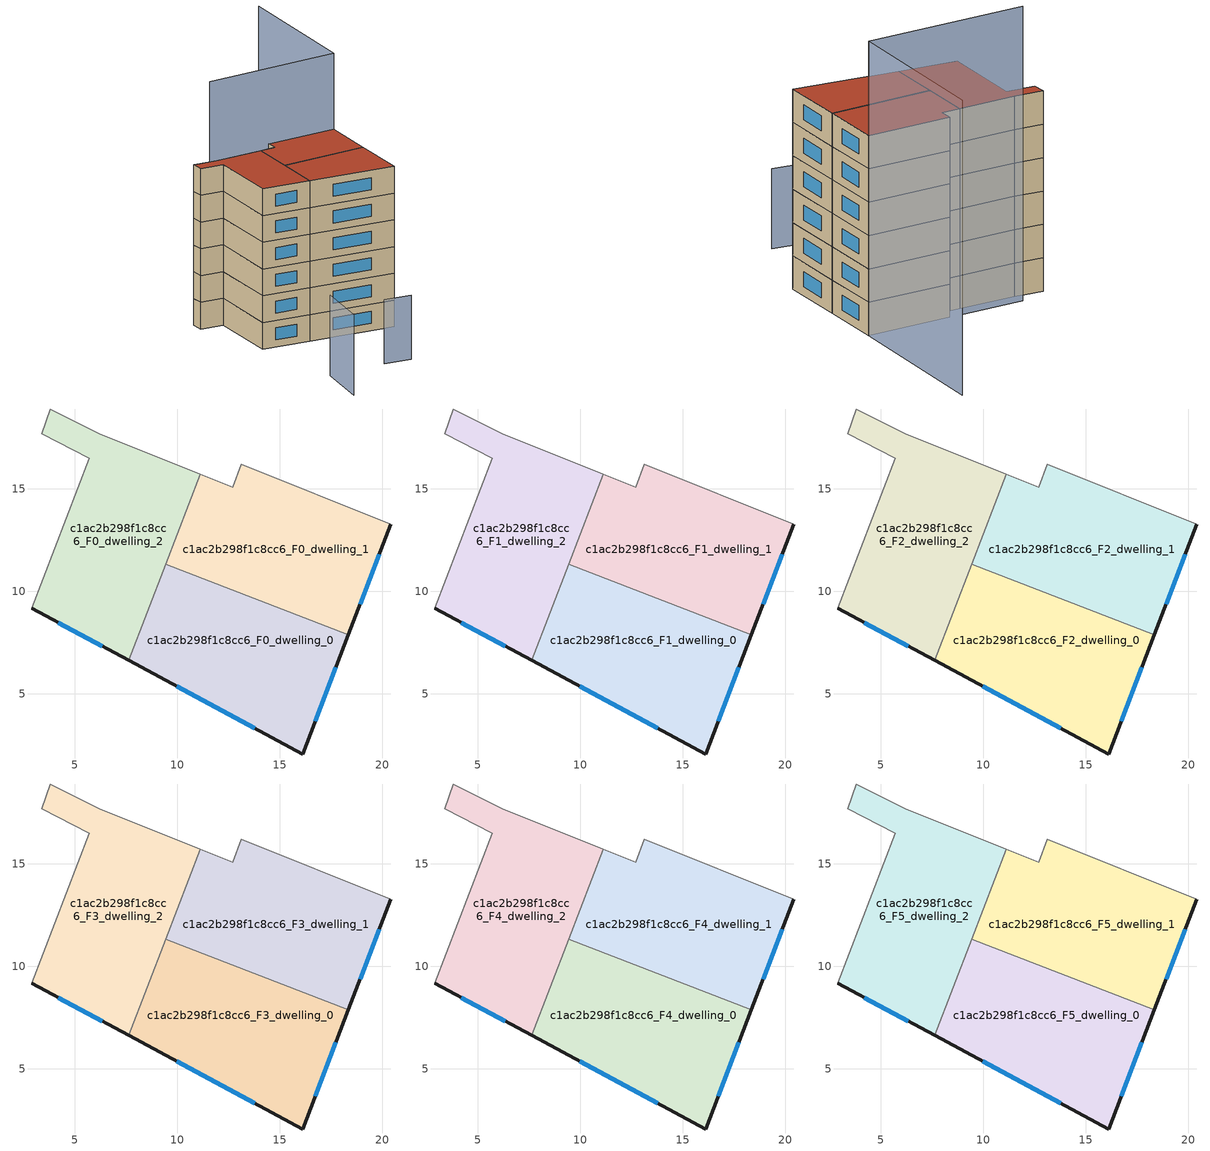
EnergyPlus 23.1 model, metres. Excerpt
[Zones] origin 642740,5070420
c1ac2b298f1c8cc6_F0_dwelling_0
 floor ground (EU_floor_Construction): 18.34,7.89 16.11,2.07 7.64,6.63 9.43,11.31 z0
 wall outside (EU_wall_Construction): 7.64,6.63 16.11,2.07 18.34,7.89 z0:3
 wall to c1ac2b298f1c8cc6_F0_dwelling_1 (EU_wall_Construction): 18.34,7.89 9.43,11.31 z0:3
 wall to c1ac2b298f1c8cc6_F0_dwelling_2 (EU_wall_Construction): 9.43,11.31 7.64,6.63 z0:3
 window (EU_Window_Construction): 16.72,3.67 17.73,6.29 / 9.97,5.37 13.78,3.32 z0.83:2.17
c1ac2b298f1c8cc6_F0_dwelling_1
 floor ground (EU_floor_Construction): 20.41,13.28 18.34,7.89 9.43,11.31 11.12,15.71 12.71,15.08 13.11,16.18 z0
 wall outside (EU_wall_Construction): 18.34,7.89 20.41,13.28 z0:3
 wall adiabatic (EU_wall_Construction): 20.41,13.28 13.11,16.18 12.71,15.08 11.12,15.71 z0:3
 wall to c1ac2b298f1c8cc6_F0_dwelling_2 (EU_wall_Construction): 11.12,15.71 9.43,11.31 z0:3
 window (EU_Window_Construction): 18.91,9.37 19.84,11.79 z0.83:2.17
c1ac2b298f1c8cc6_F0_dwelling_2
 floor ground (EU_floor_Construction): 11.12,15.71 7.64,6.63 2.9,9.18 5.7,16.48 3.4,17.68 3.8,18.88 6.2,17.68 z0
 wall outside (EU_wall_Construction): 2.9,9.18 7.64,6.63 z0:3
 wall adiabatic (EU_wall_Construction): 11.12,15.71 6.2,17.68 3.8,18.88 3.4,17.68 5.7,16.48 2.9,9.18 z0:3
 window (EU_Window_Construction): 4.2,8.48 6.34,7.33 z0.83:2.17
c1ac2b298f1c8cc6_F1_dwelling_0
 floor to c1ac2b298f1c8cc6_F0_dwelling_0 (EU_floor_Construction): 18.34,7.89 16.11,2.07 7.64,6.63 9.43,11.31 z3
 wall outside (EU_wall_Construction): 7.64,6.63 16.11,2.07 18.34,7.89 z3:6
 wall to c1ac2b298f1c8cc6_F1_dwelling_1 (EU_wall_Construction): 18.34,7.89 9.43,11.31 z3:6
 wall to c1ac2b298f1c8cc6_F1_dwelling_2 (EU_wall_Construction): 9.43,11.31 7.64,6.63 z3:6
 window (EU_Window_Construction): 16.72,3.67 17.73,6.29 / 9.97,5.37 13.78,3.32 z3.83:5.17
c1ac2b298f1c8cc6_F1_dwelling_1
 floor to c1ac2b298f1c8cc6_F0_dwelling_1 (EU_floor_Construction): 20.41,13.28 18.34,7.89 9.43,11.31 11.12,15.71 12.71,15.08 13.11,16.18 z3
 wall outside (EU_wall_Construction): 18.34,7.89 20.41,13.28 z3:6
 wall adiabatic (EU_wall_Construction): 20.41,13.28 13.11,16.18 12.71,15.08 11.12,15.71 z3:6
 wall to c1ac2b298f1c8cc6_F1_dwelling_2 (EU_wall_Construction): 11.12,15.71 9.43,11.31 z3:6
 window (EU_Window_Construction): 18.91,9.37 19.84,11.79 z3.83:5.17
c1ac2b298f1c8cc6_F1_dwelling_2
 floor to c1ac2b298f1c8cc6_F0_dwelling_2 (EU_floor_Construction): 11.12,15.71 7.64,6.63 2.9,9.18 5.7,16.48 3.4,17.68 3.8,18.88 6.2,17.68 z3
 wall outside (EU_wall_Construction): 2.9,9.18 7.64,6.63 z3:6
 wall adiabatic (EU_wall_Construction): 11.12,15.71 6.2,17.68 3.8,18.88 3.4,17.68 5.7,16.48 2.9,9.18 z3:6
 window (EU_Window_Construction): 4.2,8.48 6.34,7.33 z3.83:5.17
c1ac2b298f1c8cc6_F2_dwelling_0
 floor to c1ac2b298f1c8cc6_F1_dwelling_0 (EU_floor_Construction): 18.34,7.89 16.11,2.07 7.64,6.63 9.43,11.31 z6
 wall outside (EU_wall_Construction): 7.64,6.63 16.11,2.07 18.34,7.89 z6:9
 wall to c1ac2b298f1c8cc6_F2_dwelling_1 (EU_wall_Construction): 18.34,7.89 9.43,11.31 z6:9
 wall to c1ac2b298f1c8cc6_F2_dwelling_2 (EU_wall_Construction): 9.43,11.31 7.64,6.63 z6:9
 window (EU_Window_Construction): 16.72,3.67 17.73,6.29 / 9.97,5.37 13.78,3.32 z6.83:8.17
c1ac2b298f1c8cc6_F2_dwelling_1
 floor to c1ac2b298f1c8cc6_F1_dwelling_1 (EU_floor_Construction): 20.41,13.28 18.34,7.89 9.43,11.31 11.12,15.71 12.71,15.08 13.11,16.18 z6
 wall outside (EU_wall_Construction): 18.34,7.89 20.41,13.28 z6:9
 wall adiabatic (EU_wall_Construction): 20.41,13.28 13.11,16.18 12.71,15.08 11.12,15.71 z6:9
 wall to c1ac2b298f1c8cc6_F2_dwelling_2 (EU_wall_Construction): 11.12,15.71 9.43,11.31 z6:9
 window (EU_Window_Construction): 18.91,9.37 19.84,11.79 z6.83:8.17
c1ac2b298f1c8cc6_F2_dwelling_2
 floor to c1ac2b298f1c8cc6_F1_dwelling_2 (EU_floor_Construction): 11.12,15.71 7.64,6.63 2.9,9.18 5.7,16.48 3.4,17.68 3.8,18.88 6.2,17.68 z6
 wall outside (EU_wall_Construction): 2.9,9.18 7.64,6.63 z6:9
 wall adiabatic (EU_wall_Construction): 11.12,15.71 6.2,17.68 3.8,18.88 3.4,17.68 5.7,16.48 2.9,9.18 z6:9
 window (EU_Window_Construction): 4.2,8.48 6.34,7.33 z6.83:8.17
c1ac2b298f1c8cc6_F3_dwelling_0
 floor to c1ac2b298f1c8cc6_F2_dwelling_0 (EU_floor_Construction): 18.34,7.89 16.11,2.07 7.64,6.63 9.43,11.31 z9
 wall outside (EU_wall_Construction): 7.64,6.63 16.11,2.07 18.34,7.89 z9:12
 wall to c1ac2b298f1c8cc6_F3_dwelling_1 (EU_wall_Construction): 18.34,7.89 9.43,11.31 z9:12
 wall to c1ac2b298f1c8cc6_F3_dwelling_2 (EU_wall_Construction): 9.43,11.31 7.64,6.63 z9:12
 window (EU_Window_Construction): 16.72,3.67 17.73,6.29 / 9.97,5.37 13.78,3.32 z9.83:11.17
c1ac2b298f1c8cc6_F3_dwelling_1
 floor to c1ac2b298f1c8cc6_F2_dwelling_1 (EU_floor_Construction): 20.41,13.28 18.34,7.89 9.43,11.31 11.12,15.71 12.71,15.08 13.11,16.18 z9
 wall outside (EU_wall_Construction): 18.34,7.89 20.41,13.28 z9:12
 wall adiabatic (EU_wall_Construction): 20.41,13.28 13.11,16.18 12.71,15.08 11.12,15.71 z9:12
 wall to c1ac2b298f1c8cc6_F3_dwelling_2 (EU_wall_Construction): 11.12,15.71 9.43,11.31 z9:12
 window (EU_Window_Construction): 18.91,9.37 19.84,11.79 z9.83:11.17
c1ac2b298f1c8cc6_F3_dwelling_2
 floor to c1ac2b298f1c8cc6_F2_dwelling_2 (EU_floor_Construction): 11.12,15.71 7.64,6.63 2.9,9.18 5.7,16.48 3.4,17.68 3.8,18.88 6.2,17.68 z9
 wall outside (EU_wall_Construction): 2.9,9.18 7.64,6.63 z9:12
 wall adiabatic (EU_wall_Construction): 11.12,15.71 6.2,17.68 3.8,18.88 3.4,17.68 5.7,16.48 2.9,9.18 z9:12
 window (EU_Window_Construction): 4.2,8.48 6.34,7.33 z9.83:11.17
c1ac2b298f1c8cc6_F4_dwelling_0
 floor to c1ac2b298f1c8cc6_F3_dwelling_0 (EU_floor_Construction): 18.34,7.89 16.11,2.07 7.64,6.63 9.43,11.31 z12
 wall outside (EU_wall_Construction): 7.64,6.63 16.11,2.07 18.34,7.89 z12:15
 wall to c1ac2b298f1c8cc6_F4_dwelling_1 (EU_wall_Construction): 18.34,7.89 9.43,11.31 z12:15
 wall to c1ac2b298f1c8cc6_F4_dwelling_2 (EU_wall_Construction): 9.43,11.31 7.64,6.63 z12:15
 window (EU_Window_Construction): 16.72,3.67 17.73,6.29 / 9.97,5.37 13.78,3.32 z12.83:14.17
c1ac2b298f1c8cc6_F4_dwelling_1
 floor to c1ac2b298f1c8cc6_F3_dwelling_1 (EU_floor_Construction): 20.41,13.28 18.34,7.89 9.43,11.31 11.12,15.71 12.71,15.08 13.11,16.18 z12
 wall outside (EU_wall_Construction): 18.34,7.89 20.41,13.28 z12:15
 wall adiabatic (EU_wall_Construction): 20.41,13.28 13.11,16.18 12.71,15.08 11.12,15.71 z12:15
 wall to c1ac2b298f1c8cc6_F4_dwelling_2 (EU_wall_Construction): 11.12,15.71 9.43,11.31 z12:15
 window (EU_Window_Construction): 18.91,9.37 19.84,11.79 z12.83:14.17
c1ac2b298f1c8cc6_F4_dwelling_2
 floor to c1ac2b298f1c8cc6_F3_dwelling_2 (EU_floor_Construction): 11.12,15.71 7.64,6.63 2.9,9.18 5.7,16.48 3.4,17.68 3.8,18.88 6.2,17.68 z12
 wall outside (EU_wall_Construction): 2.9,9.18 7.64,6.63 z12:15
 wall adiabatic (EU_wall_Construction): 11.12,15.71 6.2,17.68 3.8,18.88 3.4,17.68 5.7,16.48 2.9,9.18 z12:15
 window (EU_Window_Construction): 4.2,8.48 6.34,7.33 z12.83:14.17
c1ac2b298f1c8cc6_F5_dwelling_0
 floor to c1ac2b298f1c8cc6_F4_dwelling_0 (EU_floor_Construction): 18.34,7.89 16.11,2.07 7.64,6.63 9.43,11.31 z15
 wall outside (EU_wall_Construction): 7.64,6.63 16.11,2.07 18.34,7.89 z15:18
 wall to c1ac2b298f1c8cc6_F5_dwelling_1 (EU_wall_Construction): 18.34,7.89 9.43,11.31 z15:18
 wall to c1ac2b298f1c8cc6_F5_dwelling_2 (EU_wall_Construction): 9.43,11.31 7.64,6.63 z15:18
 window (EU_Window_Construction): 16.72,3.67 17.73,6.29 / 9.97,5.37 13.78,3.32 z15.83:17.17
 roof outside (EU_roof_Construction): 16.11,2.07 18.34,7.89 9.43,11.31 7.64,6.63 z18
c1ac2b298f1c8cc6_F5_dwelling_1
 floor to c1ac2b298f1c8cc6_F4_dwelling_1 (EU_floor_Construction): 20.41,13.28 18.34,7.89 9.43,11.31 11.12,15.71 12.71,15.08 13.11,16.18 z15
 wall outside (EU_wall_Construction): 18.34,7.89 20.41,13.28 z15:18
 wall adiabatic (EU_wall_Construction): 20.41,13.28 13.11,16.18 12.71,15.08 11.12,15.71 z15:18
 wall to c1ac2b298f1c8cc6_F5_dwelling_2 (EU_wall_Construction): 11.12,15.71 9.43,11.31 z15:18
 window (EU_Window_Construction): 18.91,9.37 19.84,11.79 z15.83:17.17
 roof outside (EU_roof_Construction): 18.34,7.89 20.41,13.28 13.11,16.18 12.71,15.08 11.12,15.71 9.43,11.31 z18
c1ac2b298f1c8cc6_F5_dwelling_2
 floor to c1ac2b298f1c8cc6_F4_dwelling_2 (EU_floor_Construction): 11.12,15.71 7.64,6.63 2.9,9.18 5.7,16.48 3.4,17.68 3.8,18.88 6.2,17.68 z15
 wall outside (EU_wall_Construction): 2.9,9.18 7.64,6.63 z15:18
 wall adiabatic (EU_wall_Construction): 11.12,15.71 6.2,17.68 3.8,18.88 3.4,17.68 5.7,16.48 2.9,9.18 z15:18
 window (EU_Window_Construction): 4.2,8.48 6.34,7.33 z15.83:17.17
 roof outside (EU_roof_Construction): 7.64,6.63 11.12,15.71 6.2,17.68 3.8,18.88 3.4,17.68 5.7,16.48 2.9,9.18 z18
shading: 7.44,-3.27 10.1,-4.73 z0:7.2; 1.41,-0.75 -1.32,-5.93 z0:9; 26.02,27.36 20.41,13.28 / 20.41,13.28 6.49,18.81 z0:26.5
[Building]
EU S2 Campaign: North Axis=0; Terrain=City; Solar Distribution=FullExterior
[Site:Location]
Lyon-Bron: Latitude=45.75; Longitude=5; Time Zone=1; Elevation=198
[SizingPeriod:WeatherFileDays]
AnnualSizingPeriod: Begin Month=1; Begin Day of Month=1; End Month=12; End Day of Month=31; Day of Week for Start Day=Monday; Use Weather File Daylight Saving Period=No; Use Weather File Rain and Snow Indicators=No
[MATERIAL]
EU_InternalMass_Material: Roughness=MediumRough; Thickness=0.1; Conductivity=1; Density=1800; Specific Heat=900; Thermal Absorptance=0.9; Solar Absorptance=0.7; Visible Absorptance=0.7
[MATERIAL:NOMASS] Roughness=MediumRough; Thermal Absorptance=0.9; Solar Absorptance=0.7; Visible Absorptance=0.7
Name | Thermal Resistance
EU_wall_NoMass | 0.87146
EU_roof_NoMass | 0.842276
EU_floor_NoMass | 0.496999
[WINDOWMATERIAL:SIMPLEGLAZINGSYSTEM]
EU_Window_SimpleGlazing: UFactor=2.2525; Solar Heat Gain Coefficient=0.76; Visible Transmittance=0.76
[CONSTRUCTION]
EU_wall_Construction: EU_wall_NoMass
EU_roof_Construction: EU_roof_NoMass
EU_floor_Construction: EU_floor_NoMass
EU_Window_Construction: EU_Window_SimpleGlazing
EU_InternalMass_Construction: EU_InternalMass_Material
[ZONE] Type=1; Multiplier=1; Ceiling Height=autocalculate; Floor Area=autocalculate; Part of Total Floor Area=Yes
Name | Volume
c1ac2b298f1c8cc6_F0_dwelling_0; c1ac2b298f1c8cc6_F1_dwelling_0; c1ac2b298f1c8cc6_F2_dwelling_0; c1ac2b298f1c8cc6_F3_dwelling_0; c1ac2b298f1c8cc6_F4_dwelling_0; c1ac2b298f1c8cc6_F5_dwelling_0 | 160.954
c1ac2b298f1c8cc6_F0_dwelling_1; c1ac2b298f1c8cc6_F1_dwelling_1; c1ac2b298f1c8cc6_F2_dwelling_1; c1ac2b298f1c8cc6_F3_dwelling_1; c1ac2b298f1c8cc6_F4_dwelling_1; c1ac2b298f1c8cc6_F5_dwelling_1 | 160.962
c1ac2b298f1c8cc6_F0_dwelling_2 | 160.95
c1ac2b298f1c8cc6_F1_dwelling_2; c1ac2b298f1c8cc6_F2_dwelling_2; c1ac2b298f1c8cc6_F3_dwelling_2; c1ac2b298f1c8cc6_F4_dwelling_2; c1ac2b298f1c8cc6_F5_dwelling_2 | 160.948
[INTERNALMASS] Construction=EU_InternalMass_Construction
Name | Zone or ZoneList | Surface Area
c1ac2b298f1c8cc6_F0_dwelling_0_EU_InternalMass | c1ac2b298f1c8cc6_F0_dwelling_0 | 53.6524
c1ac2b298f1c8cc6_F0_dwelling_1_EU_InternalMass | c1ac2b298f1c8cc6_F0_dwelling_1 | 53.653
c1ac2b298f1c8cc6_F0_dwelling_2_EU_InternalMass | c1ac2b298f1c8cc6_F0_dwelling_2 | 53.6499
c1ac2b298f1c8cc6_F1_dwelling_0_EU_InternalMass | c1ac2b298f1c8cc6_F1_dwelling_0 | 53.6524
c1ac2b298f1c8cc6_F1_dwelling_1_EU_InternalMass | c1ac2b298f1c8cc6_F1_dwelling_1 | 53.653
c1ac2b298f1c8cc6_F1_dwelling_2_EU_InternalMass | c1ac2b298f1c8cc6_F1_dwelling_2 | 53.6499
c1ac2b298f1c8cc6_F2_dwelling_0_EU_InternalMass | c1ac2b298f1c8cc6_F2_dwelling_0 | 53.6524
c1ac2b298f1c8cc6_F2_dwelling_1_EU_InternalMass | c1ac2b298f1c8cc6_F2_dwelling_1 | 53.653
c1ac2b298f1c8cc6_F2_dwelling_2_EU_InternalMass | c1ac2b298f1c8cc6_F2_dwelling_2 | 53.6499
c1ac2b298f1c8cc6_F3_dwelling_0_EU_InternalMass | c1ac2b298f1c8cc6_F3_dwelling_0 | 53.6524
c1ac2b298f1c8cc6_F3_dwelling_1_EU_InternalMass | c1ac2b298f1c8cc6_F3_dwelling_1 | 53.653
c1ac2b298f1c8cc6_F3_dwelling_2_EU_InternalMass | c1ac2b298f1c8cc6_F3_dwelling_2 | 53.6499
c1ac2b298f1c8cc6_F4_dwelling_0_EU_InternalMass | c1ac2b298f1c8cc6_F4_dwelling_0 | 53.6524
c1ac2b298f1c8cc6_F4_dwelling_1_EU_InternalMass | c1ac2b298f1c8cc6_F4_dwelling_1 | 53.653
c1ac2b298f1c8cc6_F4_dwelling_2_EU_InternalMass | c1ac2b298f1c8cc6_F4_dwelling_2 | 53.6499
c1ac2b298f1c8cc6_F5_dwelling_0_EU_InternalMass | c1ac2b298f1c8cc6_F5_dwelling_0 | 53.6524
c1ac2b298f1c8cc6_F5_dwelling_1_EU_InternalMass | c1ac2b298f1c8cc6_F5_dwelling_1 | 53.653
c1ac2b298f1c8cc6_F5_dwelling_2_EU_InternalMass | c1ac2b298f1c8cc6_F5_dwelling_2 | 53.6499
[OTHEREQUIPMENT] Fuel Type=Electricity; Design Level Calculation Method=Watts/Area; Power per Zone Floor Area=1; Fraction Latent=0; Fraction Radiant=0; Fraction Lost=0; Carbon Dioxide Generation Rate=0; EndUse Subcategory=EU_Step8_InternalGains
Name | Zone or ZoneList or Space or SpaceList | Schedule
EU_Step8_InternalGain_c1ac2b298f1c8cc6_F0_dwelling_0_f000 | c1ac2b298f1c8cc6_F0_dwelling_0 | EU_Step8_GainSchedule_c1ac2b298f1c8cc6_F0_dwelling_0_f000
EU_Step8_InternalGain_c1ac2b298f1c8cc6_F0_dwelling_1_f000 | c1ac2b298f1c8cc6_F0_dwelling_1 | EU_Step8_GainSchedule_c1ac2b298f1c8cc6_F0_dwelling_1_f000
EU_Step8_InternalGain_c1ac2b298f1c8cc6_F0_dwelling_2_f000 | c1ac2b298f1c8cc6_F0_dwelling_2 | EU_Step8_GainSchedule_c1ac2b298f1c8cc6_F0_dwelling_2_f000
EU_Step8_InternalGain_c1ac2b298f1c8cc6_F1_dwelling_0_f000 | c1ac2b298f1c8cc6_F1_dwelling_0 | EU_Step8_GainSchedule_c1ac2b298f1c8cc6_F1_dwelling_0_f000
EU_Step8_InternalGain_c1ac2b298f1c8cc6_F1_dwelling_1_f000 | c1ac2b298f1c8cc6_F1_dwelling_1 | EU_Step8_GainSchedule_c1ac2b298f1c8cc6_F1_dwelling_1_f000
EU_Step8_InternalGain_c1ac2b298f1c8cc6_F1_dwelling_2_f000 | c1ac2b298f1c8cc6_F1_dwelling_2 | EU_Step8_GainSchedule_c1ac2b298f1c8cc6_F1_dwelling_2_f000
EU_Step8_InternalGain_c1ac2b298f1c8cc6_F2_dwelling_0_f000 | c1ac2b298f1c8cc6_F2_dwelling_0 | EU_Step8_GainSchedule_c1ac2b298f1c8cc6_F2_dwelling_0_f000
EU_Step8_InternalGain_c1ac2b298f1c8cc6_F2_dwelling_1_f000 | c1ac2b298f1c8cc6_F2_dwelling_1 | EU_Step8_GainSchedule_c1ac2b298f1c8cc6_F2_dwelling_1_f000
EU_Step8_InternalGain_c1ac2b298f1c8cc6_F2_dwelling_2_f000 | c1ac2b298f1c8cc6_F2_dwelling_2 | EU_Step8_GainSchedule_c1ac2b298f1c8cc6_F2_dwelling_2_f000
EU_Step8_InternalGain_c1ac2b298f1c8cc6_F3_dwelling_0_f000 | c1ac2b298f1c8cc6_F3_dwelling_0 | EU_Step8_GainSchedule_c1ac2b298f1c8cc6_F3_dwelling_0_f000
EU_Step8_InternalGain_c1ac2b298f1c8cc6_F3_dwelling_1_f000 | c1ac2b298f1c8cc6_F3_dwelling_1 | EU_Step8_GainSchedule_c1ac2b298f1c8cc6_F3_dwelling_1_f000
EU_Step8_InternalGain_c1ac2b298f1c8cc6_F3_dwelling_2_f000 | c1ac2b298f1c8cc6_F3_dwelling_2 | EU_Step8_GainSchedule_c1ac2b298f1c8cc6_F3_dwelling_2_f000
EU_Step8_InternalGain_c1ac2b298f1c8cc6_F4_dwelling_0_f000 | c1ac2b298f1c8cc6_F4_dwelling_0 | EU_Step8_GainSchedule_c1ac2b298f1c8cc6_F4_dwelling_0_f000
EU_Step8_InternalGain_c1ac2b298f1c8cc6_F4_dwelling_1_f000 | c1ac2b298f1c8cc6_F4_dwelling_1 | EU_Step8_GainSchedule_c1ac2b298f1c8cc6_F4_dwelling_1_f000
EU_Step8_InternalGain_c1ac2b298f1c8cc6_F4_dwelling_2_f000 | c1ac2b298f1c8cc6_F4_dwelling_2 | EU_Step8_GainSchedule_c1ac2b298f1c8cc6_F4_dwelling_2_f000
EU_Step8_InternalGain_c1ac2b298f1c8cc6_F5_dwelling_0_f000 | c1ac2b298f1c8cc6_F5_dwelling_0 | EU_Step8_GainSchedule_c1ac2b298f1c8cc6_F5_dwelling_0_f000
EU_Step8_InternalGain_c1ac2b298f1c8cc6_F5_dwelling_1_f000 | c1ac2b298f1c8cc6_F5_dwelling_1 | EU_Step8_GainSchedule_c1ac2b298f1c8cc6_F5_dwelling_1_f000
EU_Step8_InternalGain_c1ac2b298f1c8cc6_F5_dwelling_2_f000 | c1ac2b298f1c8cc6_F5_dwelling_2 | EU_Step8_GainSchedule_c1ac2b298f1c8cc6_F5_dwelling_2_f000
[ZONEVENTILATION:DESIGNFLOWRATE] Schedule=EU_AlwaysOn; Design Flow Rate Calculation Method=AirChanges/Hour; Air Changes per Hour=0.425; Ventilation Type=Natural; Fan Pressure Rise=0; Fan Total Efficiency=1; Constant Term Coefficient=1; Temperature Term Coefficient=0; Velocity Term Coefficient=0; Velocity Squared Term Coefficient=0; Minimum Indoor Temperature=-100; Maximum Indoor Temperature=100; Delta Temperature=-100; Minimum Outdoor Temperature=-100; Maximum Outdoor Temperature=100; Maximum Wind Speed=40
Name | Zone or ZoneList or Space or SpaceList
EU_ConstantAir_c1ac2b298f1c8cc6_F0_dwelling_0 | c1ac2b298f1c8cc6_F0_dwelling_0
EU_ConstantAir_c1ac2b298f1c8cc6_F0_dwelling_1 | c1ac2b298f1c8cc6_F0_dwelling_1
EU_ConstantAir_c1ac2b298f1c8cc6_F0_dwelling_2 | c1ac2b298f1c8cc6_F0_dwelling_2
EU_ConstantAir_c1ac2b298f1c8cc6_F1_dwelling_0 | c1ac2b298f1c8cc6_F1_dwelling_0
EU_ConstantAir_c1ac2b298f1c8cc6_F1_dwelling_1 | c1ac2b298f1c8cc6_F1_dwelling_1
EU_ConstantAir_c1ac2b298f1c8cc6_F1_dwelling_2 | c1ac2b298f1c8cc6_F1_dwelling_2
EU_ConstantAir_c1ac2b298f1c8cc6_F2_dwelling_0 | c1ac2b298f1c8cc6_F2_dwelling_0
EU_ConstantAir_c1ac2b298f1c8cc6_F2_dwelling_1 | c1ac2b298f1c8cc6_F2_dwelling_1
EU_ConstantAir_c1ac2b298f1c8cc6_F2_dwelling_2 | c1ac2b298f1c8cc6_F2_dwelling_2
EU_ConstantAir_c1ac2b298f1c8cc6_F3_dwelling_0 | c1ac2b298f1c8cc6_F3_dwelling_0
EU_ConstantAir_c1ac2b298f1c8cc6_F3_dwelling_1 | c1ac2b298f1c8cc6_F3_dwelling_1
EU_ConstantAir_c1ac2b298f1c8cc6_F3_dwelling_2 | c1ac2b298f1c8cc6_F3_dwelling_2
EU_ConstantAir_c1ac2b298f1c8cc6_F4_dwelling_0 | c1ac2b298f1c8cc6_F4_dwelling_0
EU_ConstantAir_c1ac2b298f1c8cc6_F4_dwelling_1 | c1ac2b298f1c8cc6_F4_dwelling_1
EU_ConstantAir_c1ac2b298f1c8cc6_F4_dwelling_2 | c1ac2b298f1c8cc6_F4_dwelling_2
EU_ConstantAir_c1ac2b298f1c8cc6_F5_dwelling_0 | c1ac2b298f1c8cc6_F5_dwelling_0
EU_ConstantAir_c1ac2b298f1c8cc6_F5_dwelling_1 | c1ac2b298f1c8cc6_F5_dwelling_1
EU_ConstantAir_c1ac2b298f1c8cc6_F5_dwelling_2 | c1ac2b298f1c8cc6_F5_dwelling_2
[HVACTEMPLATE:THERMOSTAT] Constant Heating Setpoint=20; Constant Cooling Setpoint=50
EU_HeatOnly_c1ac2b298f1c8cc6_F0_dwelling_0; EU_HeatOnly_c1ac2b298f1c8cc6_F0_dwelling_1; EU_HeatOnly_c1ac2b298f1c8cc6_F0_dwelling_2; EU_HeatOnly_c1ac2b298f1c8cc6_F1_dwelling_0; EU_HeatOnly_c1ac2b298f1c8cc6_F1_dwelling_1; EU_HeatOnly_c1ac2b298f1c8cc6_F1_dwelling_2; EU_HeatOnly_c1ac2b298f1c8cc6_F2_dwelling_0; EU_HeatOnly_c1ac2b298f1c8cc6_F2_dwelling_1; EU_HeatOnly_c1ac2b298f1c8cc6_F2_dwelling_2; EU_HeatOnly_c1ac2b298f1c8cc6_F3_dwelling_0; EU_HeatOnly_c1ac2b298f1c8cc6_F3_dwelling_1; EU_HeatOnly_c1ac2b298f1c8cc6_F3_dwelling_2; EU_HeatOnly_c1ac2b298f1c8cc6_F4_dwelling_0; EU_HeatOnly_c1ac2b298f1c8cc6_F4_dwelling_1; EU_HeatOnly_c1ac2b298f1c8cc6_F4_dwelling_2; EU_HeatOnly_c1ac2b298f1c8cc6_F5_dwelling_0; EU_HeatOnly_c1ac2b298f1c8cc6_F5_dwelling_1; EU_HeatOnly_c1ac2b298f1c8cc6_F5_dwelling_2
[HVACTEMPLATE:ZONE:IDEALLOADSAIRSYSTEM] System Availability Schedule=EU_AlwaysOn; Maximum Heating Supply Air Temperature=50; Minimum Cooling Supply Air Temperature=13; Maximum Heating Supply Air Humidity Ratio=0.0156; Minimum Cooling Supply Air Humidity Ratio=0.0077; Heating Limit=NoLimit; Cooling Limit=NoLimit; Heating Availability Schedule=EU_AlwaysOn; Cooling Availability Schedule=EU_CoolingOff; Dehumidification Control Type=ConstantSensibleHeatRatio; Cooling Sensible Heat Ratio=0.7; Dehumidification Setpoint=60; Humidification Control Type=None; Humidification Setpoint=30; Outdoor Air Method=None; Outdoor Air Flow Rate per Person=0.00944; Outdoor Air Flow Rate per Zone Floor Area=0; Outdoor Air Flow Rate per Zone=0; Demand Controlled Ventilation Type=None; Outdoor Air Economizer Type=NoEconomizer; Heat Recovery Type=None; Sensible Heat Recovery Effectiveness=0.7; Latent Heat Recovery Effectiveness=0.65
Name | Template Thermostat
c1ac2b298f1c8cc6_F0_dwelling_0 | EU_HeatOnly_c1ac2b298f1c8cc6_F0_dwelling_0
c1ac2b298f1c8cc6_F0_dwelling_1 | EU_HeatOnly_c1ac2b298f1c8cc6_F0_dwelling_1
c1ac2b298f1c8cc6_F0_dwelling_2 | EU_HeatOnly_c1ac2b298f1c8cc6_F0_dwelling_2
c1ac2b298f1c8cc6_F1_dwelling_0 | EU_HeatOnly_c1ac2b298f1c8cc6_F1_dwelling_0
c1ac2b298f1c8cc6_F1_dwelling_1 | EU_HeatOnly_c1ac2b298f1c8cc6_F1_dwelling_1
c1ac2b298f1c8cc6_F1_dwelling_2 | EU_HeatOnly_c1ac2b298f1c8cc6_F1_dwelling_2
c1ac2b298f1c8cc6_F2_dwelling_0 | EU_HeatOnly_c1ac2b298f1c8cc6_F2_dwelling_0
c1ac2b298f1c8cc6_F2_dwelling_1 | EU_HeatOnly_c1ac2b298f1c8cc6_F2_dwelling_1
c1ac2b298f1c8cc6_F2_dwelling_2 | EU_HeatOnly_c1ac2b298f1c8cc6_F2_dwelling_2
c1ac2b298f1c8cc6_F3_dwelling_0 | EU_HeatOnly_c1ac2b298f1c8cc6_F3_dwelling_0
c1ac2b298f1c8cc6_F3_dwelling_1 | EU_HeatOnly_c1ac2b298f1c8cc6_F3_dwelling_1
c1ac2b298f1c8cc6_F3_dwelling_2 | EU_HeatOnly_c1ac2b298f1c8cc6_F3_dwelling_2
c1ac2b298f1c8cc6_F4_dwelling_0 | EU_HeatOnly_c1ac2b298f1c8cc6_F4_dwelling_0
c1ac2b298f1c8cc6_F4_dwelling_1 | EU_HeatOnly_c1ac2b298f1c8cc6_F4_dwelling_1
c1ac2b298f1c8cc6_F4_dwelling_2 | EU_HeatOnly_c1ac2b298f1c8cc6_F4_dwelling_2
c1ac2b298f1c8cc6_F5_dwelling_0 | EU_HeatOnly_c1ac2b298f1c8cc6_F5_dwelling_0
c1ac2b298f1c8cc6_F5_dwelling_1 | EU_HeatOnly_c1ac2b298f1c8cc6_F5_dwelling_1
c1ac2b298f1c8cc6_F5_dwelling_2 | EU_HeatOnly_c1ac2b298f1c8cc6_F5_dwelling_2
[SIZING:ZONE] Zone Cooling Design Supply Air Temperature Input Method=SupplyAirTemperature; Zone Cooling Design Supply Air Temperature=13; Zone Heating Design Supply Air Temperature Input Method=SupplyAirTemperature; Zone Heating Design Supply Air Temperature=50; Zone Cooling Design Supply Air Humidity Ratio=0.008; Zone Heating Design Supply Air Humidity Ratio=0.008; Cooling Design Air Flow Method=DesignDay; Cooling Design Air Flow Rate=0; Cooling Minimum Air Flow per Zone Floor Area=0.000762; Cooling Minimum Air Flow=0; Cooling Minimum Air Flow Fraction=0.2; Heating Design Air Flow Method=DesignDay; Heating Design Air Flow Rate=0; Heating Maximum Air Flow per Zone Floor Area=0.002032; Heating Maximum Air Flow=0.141576; Heating Maximum Air Flow Fraction=0.3; Account for Dedicated Outdoor Air System=No; Dedicated Outdoor Air System Control Strategy=NeutralSupplyAir; Dedicated Outdoor Air Low Setpoint Temperature for Design=autosize; Dedicated Outdoor Air High Setpoint Temperature for Design=autosize; Zone Load Sizing Method=Sensible Load Only No Latent Load; Zone Latent Cooling Design Supply Air Humidity Ratio Input Method=HumidityRatioDifference; Zone Cooling Design Supply Air Humidity Ratio Difference=0.005; Zone Latent Heating Design Supply Air Humidity Ratio Input Method=HumidityRatioDifference; Zone Humidification Design Supply Air Humidity Ratio Difference=0.005
c1ac2b298f1c8cc6_F0_dwelling_0; c1ac2b298f1c8cc6_F0_dwelling_1; c1ac2b298f1c8cc6_F0_dwelling_2; c1ac2b298f1c8cc6_F1_dwelling_0; c1ac2b298f1c8cc6_F1_dwelling_1; c1ac2b298f1c8cc6_F1_dwelling_2; c1ac2b298f1c8cc6_F2_dwelling_0; c1ac2b298f1c8cc6_F2_dwelling_1; c1ac2b298f1c8cc6_F2_dwelling_2; c1ac2b298f1c8cc6_F3_dwelling_0; c1ac2b298f1c8cc6_F3_dwelling_1; c1ac2b298f1c8cc6_F3_dwelling_2; c1ac2b298f1c8cc6_F4_dwelling_0; c1ac2b298f1c8cc6_F4_dwelling_1; c1ac2b298f1c8cc6_F4_dwelling_2; c1ac2b298f1c8cc6_F5_dwelling_0; c1ac2b298f1c8cc6_F5_dwelling_1; c1ac2b298f1c8cc6_F5_dwelling_2
[SCHEDULE:CONSTANT]
Name | Hourly Value
EU_AlwaysOn | 1
EU_CoolingOff | 0
[SCHEDULE:FILE] Column Number=1; Rows to Skip at Top=0; Number of Hours of Data=8760; Column Separator=Comma; Interpolate to Timestep=No; Minutes per Item=60; Adjust Schedule for Daylight Savings=Yes
Name | File
EU_Step8_GainSchedule_c1ac2b298f1c8cc6_F0_dwelling_0_f000 | ../../schedules/c1ac2b298f1c8cc6/c1ac2b298f1c8cc6_F0_dwelling_0_f000_gain.csv
EU_Step8_GainSchedule_c1ac2b298f1c8cc6_F0_dwelling_1_f000 | ../../schedules/c1ac2b298f1c8cc6/c1ac2b298f1c8cc6_F0_dwelling_1_f000_gain.csv
EU_Step8_GainSchedule_c1ac2b298f1c8cc6_F0_dwelling_2_f000 | ../../schedules/c1ac2b298f1c8cc6/c1ac2b298f1c8cc6_F0_dwelling_2_f000_gain.csv
EU_Step8_GainSchedule_c1ac2b298f1c8cc6_F1_dwelling_0_f000 | ../../schedules/c1ac2b298f1c8cc6/c1ac2b298f1c8cc6_F1_dwelling_0_f000_gain.csv
EU_Step8_GainSchedule_c1ac2b298f1c8cc6_F1_dwelling_1_f000 | ../../schedules/c1ac2b298f1c8cc6/c1ac2b298f1c8cc6_F1_dwelling_1_f000_gain.csv
EU_Step8_GainSchedule_c1ac2b298f1c8cc6_F1_dwelling_2_f000 | ../../schedules/c1ac2b298f1c8cc6/c1ac2b298f1c8cc6_F1_dwelling_2_f000_gain.csv
EU_Step8_GainSchedule_c1ac2b298f1c8cc6_F2_dwelling_0_f000 | ../../schedules/c1ac2b298f1c8cc6/c1ac2b298f1c8cc6_F2_dwelling_0_f000_gain.csv
EU_Step8_GainSchedule_c1ac2b298f1c8cc6_F2_dwelling_1_f000 | ../../schedules/c1ac2b298f1c8cc6/c1ac2b298f1c8cc6_F2_dwelling_1_f000_gain.csv
EU_Step8_GainSchedule_c1ac2b298f1c8cc6_F2_dwelling_2_f000 | ../../schedules/c1ac2b298f1c8cc6/c1ac2b298f1c8cc6_F2_dwelling_2_f000_gain.csv
EU_Step8_GainSchedule_c1ac2b298f1c8cc6_F3_dwelling_0_f000 | ../../schedules/c1ac2b298f1c8cc6/c1ac2b298f1c8cc6_F3_dwelling_0_f000_gain.csv
EU_Step8_GainSchedule_c1ac2b298f1c8cc6_F3_dwelling_1_f000 | ../../schedules/c1ac2b298f1c8cc6/c1ac2b298f1c8cc6_F3_dwelling_1_f000_gain.csv
EU_Step8_GainSchedule_c1ac2b298f1c8cc6_F3_dwelling_2_f000 | ../../schedules/c1ac2b298f1c8cc6/c1ac2b298f1c8cc6_F3_dwelling_2_f000_gain.csv
EU_Step8_GainSchedule_c1ac2b298f1c8cc6_F4_dwelling_0_f000 | ../../schedules/c1ac2b298f1c8cc6/c1ac2b298f1c8cc6_F4_dwelling_0_f000_gain.csv
EU_Step8_GainSchedule_c1ac2b298f1c8cc6_F4_dwelling_1_f000 | ../../schedules/c1ac2b298f1c8cc6/c1ac2b298f1c8cc6_F4_dwelling_1_f000_gain.csv
EU_Step8_GainSchedule_c1ac2b298f1c8cc6_F4_dwelling_2_f000 | ../../schedules/c1ac2b298f1c8cc6/c1ac2b298f1c8cc6_F4_dwelling_2_f000_gain.csv
EU_Step8_GainSchedule_c1ac2b298f1c8cc6_F5_dwelling_0_f000 | ../../schedules/c1ac2b298f1c8cc6/c1ac2b298f1c8cc6_F5_dwelling_0_f000_gain.csv
EU_Step8_GainSchedule_c1ac2b298f1c8cc6_F5_dwelling_1_f000 | ../../schedules/c1ac2b298f1c8cc6/c1ac2b298f1c8cc6_F5_dwelling_1_f000_gain.csv
EU_Step8_GainSchedule_c1ac2b298f1c8cc6_F5_dwelling_2_f000 | ../../schedules/c1ac2b298f1c8cc6/c1ac2b298f1c8cc6_F5_dwelling_2_f000_gain.csv
